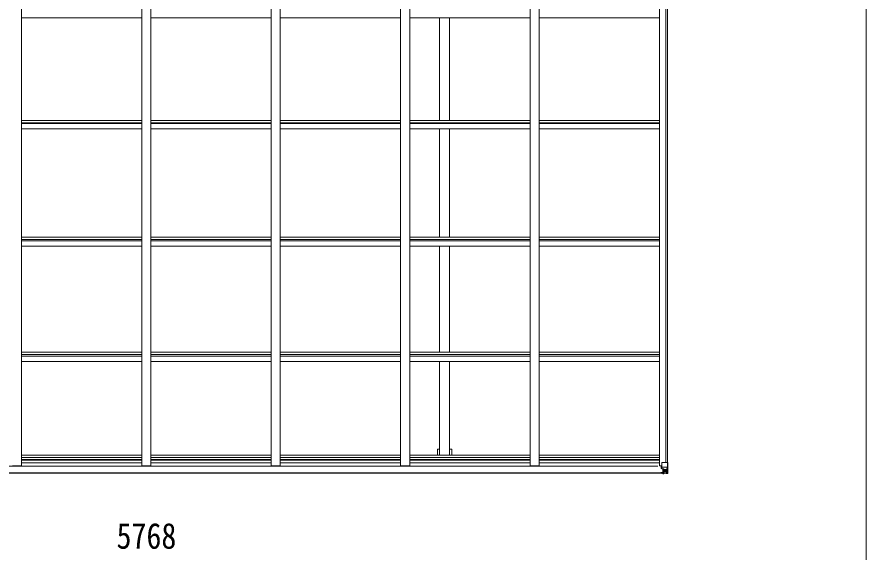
# Model space of a CAD drawing. Units: millimetres at full size; details may follow other scales. Extents: x -8385 to 8479, y -5853 to 5787.
# Drawn here: x 3357 to 8055, y 88 to 3049 of the extents above; entities that cross this region are included whole.
import ezdxf
from ezdxf.enums import TextEntityAlignment as Align

# ---------------------------------------------------------------- set-up
doc = ezdxf.new("R2010")
doc.units = ezdxf.units.MM
doc.header["$LTSCALE"] = 30
for name, color, linetype, lineweight in [('0-1_本体', 4, 'Continuous', 9), ('0-2_部品', 7, 'Continuous', 9), ('0-A_寸法', 6, 'Continuous', 9), ('F-0_240', 7, 'Continuous', 9)]:
    doc.layers.add(name, color=color, linetype=linetype, lineweight=lineweight)
doc.styles.add('ＭＳ ゴシック', font='')
doc.styles.get('ＭＳ ゴシック').set_extended_font_data('MS Gothic')

msp = doc.modelspace()

# ---------------------------------------------------------------- linework, layer by layer
at = {"layer": '0-1_本体'}
for p, q in [((3381.66, 565.63), (3381.66, 5577.6)), ((4047.66, 565.63), (4047.66, 5577.6)), ((4097.66, 565.63), (4097.66, 5577.6)), ((4763.66, 565.63), (4763.66, 5577.6)), ((4813.66, 565.63), (4813.66, 5577.6)), ((5479.66, 565.63), (5479.66, 5577.6)), ((5529.66, 565.63), (5529.66, 5577.6)), ((6195.66, 565.63), (6195.66, 5577.6)), ((6245.66, 565.63), (6245.66, 5577.6)), ((6911.66, 565.63), (6911.66, 5577.6)), ((6946.84, 584.1), (6946.84, 5559.13)), ((6956.66, 585.37), (6956.66, 5557.86)), ((3381.66, 3043.61), (4047.66, 3043.61)), ((4097.66, 3043.61), (4763.66, 3043.61)), ((4813.66, 3043.61), (5479.66, 3043.61)), ((5529.66, 3043.61), (6195.66, 3043.61)), ((5695.16, 2476.09), (5695.16, 3043.61)), ((5750.16, 2476.09), (5750.16, 3043.61)), ((6245.66, 3043.61), (6911.66, 3043.61)), ((3381.66, 2476.09), (4047.66, 2476.09)), ((3381.66, 2463.07), (4047.66, 2463.07)), ((3381.66, 2459.21), (4047.66, 2459.21)), ((4097.66, 2476.09), (4763.66, 2476.09)), ((4097.66, 2463.07), (4763.66, 2463.07)), ((4097.66, 2459.21), (4763.66, 2459.21)), ((4813.66, 2476.09), (5479.66, 2476.09)), ((4813.66, 2463.07), (5479.66, 2463.07)), ((4813.66, 2459.21), (5479.66, 2459.21)), ((5529.66, 2476.09), (6195.66, 2476.09)), ((5529.66, 2463.07), (6195.66, 2463.07)), ((5529.66, 2459.21), (6195.66, 2459.21)), ((6245.66, 2476.09), (6911.66, 2476.09)), ((6245.66, 2463.07), (6911.66, 2463.07)), ((6245.66, 2459.21), (6911.66, 2459.21)), ((3381.66, 2429.41), (4047.66, 2429.41)), ((4097.66, 2429.41), (4763.66, 2429.41)), ((4813.66, 2429.41), (5479.66, 2429.41)), ((5529.66, 2429.41), (6195.66, 2429.41)), ((5695.16, 1831.07), (5695.16, 2429.41)), ((5750.16, 1831.07), (5750.16, 2429.41)), ((6245.66, 2429.41), (6911.66, 2429.41)), ((3381.65, 1818.14), (4047.65, 1818.14)), ((3381.66, 1831.07), (4047.66, 1831.07)), ((3381.66, 1810.24), (4047.66, 1810.24)), ((4097.66, 1831.07), (4763.66, 1831.07)), ((4097.66, 1818.14), (4763.66, 1818.14)), ((4097.66, 1810.24), (4763.66, 1810.24)), ((4813.66, 1831.07), (5479.66, 1831.07)), ((4813.66, 1818.14), (5479.66, 1818.14)), ((4813.66, 1810.24), (5479.66, 1810.24)), ((5529.65, 1818.14), (6195.65, 1818.14)), ((5529.66, 1831.07), (6195.66, 1831.07)), ((5529.66, 1810.24), (6195.66, 1810.24)), ((6245.66, 1831.07), (6911.66, 1831.07)), ((6245.66, 1818.14), (6911.65, 1818.14)), ((6245.66, 1810.24), (6911.66, 1810.24)), ((3381.66, 1780.9), (4047.66, 1780.9)), ((4097.66, 1780.9), (4763.66, 1780.9)), ((4813.66, 1780.9), (5479.66, 1780.9)), ((5529.66, 1780.9), (6195.66, 1780.9)), ((5695.16, 1193.92), (5695.16, 1780.9)), ((5750.16, 1193.92), (5750.16, 1780.9)), ((6245.66, 1780.9), (6911.66, 1780.9)), ((3381.66, 1193.92), (4047.66, 1193.92)), ((3381.66, 1181.08), (4047.66, 1181.08)), ((4097.66, 1193.92), (4763.66, 1193.92)), ((4097.66, 1181.08), (4763.66, 1181.08)), ((4813.66, 1193.92), (5479.66, 1193.92)), ((4813.66, 1181.08), (5479.66, 1181.08)), ((5529.66, 1193.92), (6195.66, 1193.92)), ((5529.66, 1181.08), (6195.66, 1181.08)), ((6245.66, 1193.92), (6911.66, 1193.92)), ((6245.66, 1181.08), (6911.66, 1181.08)), ((3381.66, 1170.93), (4047.66, 1170.93)), ((3381.66, 1141.96), (4047.66, 1141.96)), ((4097.66, 1170.93), (4763.66, 1170.93)), ((4097.66, 1141.96), (4763.66, 1141.96)), ((4813.66, 1170.93), (5479.66, 1170.93)), ((4813.66, 1141.96), (5479.66, 1141.96)), ((5529.66, 1170.93), (6195.66, 1170.93)), ((5529.66, 1141.96), (6195.66, 1141.96)), ((5695.16, 624.49), (5695.16, 1141.96)), ((5750.16, 624.49), (5750.16, 1141.96)), ((6245.66, 1170.93), (6911.66, 1170.93)), ((6245.66, 1141.96), (6911.66, 1141.96)), ((3381.66, 624.49), (4047.66, 624.49)), ((3381.66, 611.67), (4047.66, 611.67)), ((4097.66, 624.49), (4763.66, 624.49)), ((4097.66, 611.67), (4763.66, 611.67)), ((4813.66, 624.49), (5479.66, 624.49)), ((4813.66, 611.67), (5479.66, 611.67)), ((5529.66, 624.49), (6195.66, 624.49)), ((5529.66, 611.67), (6195.66, 611.67)), ((5683.16, 657.33), (5695.16, 657.33)), ((5683.16, 657.33), (5683.16, 624.49)), ((5762.16, 657.33), (5750.16, 657.33)), ((5762.16, 657.33), (5762.16, 624.49)), ((6245.66, 624.49), (6911.66, 624.49)), ((6245.66, 611.67), (6911.66, 611.67)), ((3331.66, 565.63), (3381.66, 565.63)), ((3381.66, 600.32), (4047.66, 600.32)), ((3381.66, 596.54), (4047.66, 596.54)), ((3381.66, 580.59), (4047.66, 580.59)), ((4047.66, 565.63), (4097.66, 565.63)), ((4097.66, 600.32), (4763.66, 600.32)), ((4097.66, 596.54), (4763.66, 596.54)), ((4097.66, 580.59), (4763.66, 580.59)), ((4763.66, 565.63), (4813.66, 565.63)), ((4813.66, 600.32), (5479.66, 600.32)), ((4813.66, 596.54), (5479.66, 596.54)), ((4813.66, 580.59), (5479.66, 580.59)), ((5479.66, 565.63), (5529.66, 565.63)), ((5529.66, 600.32), (6195.66, 600.32)), ((5529.66, 596.54), (6195.66, 596.54)), ((5529.66, 580.59), (6195.66, 580.59)), ((6195.66, 565.63), (6245.66, 565.63)), ((6245.66, 600.32), (6911.66, 600.32)), ((6245.66, 596.54), (6911.66, 596.54)), ((6245.66, 580.59), (6911.66, 580.59)), ((6924.67, 565.63), (6911.66, 565.63)), ((1210.16, 525.76), (6935.17, 525.76)), ((1210.16, 523.33), (6935.17, 523.33)), ((6902.67, 562.31), (1242.66, 562.31))]:
    msp.add_line(p, q, dxfattribs=at)
at = {"layer": '0-2_部品'}
for p, q in [((6920.17, 565.63), (6920.17, 549.23)), ((6924.67, 583.1), (6924.67, 550)), ((6955.82, 584.1), (6925.67, 584.1)), ((6955.82, 584.1), (6955.82, 523.51)), ((6918.67, 528.08), (6918.67, 527.96)), ((6918.67, 526.4), (6918.67, 527.96)), ((6918.67, 526.4), (6918.67, 525.76)), ((6919.67, 526.4), (6918.67, 526.4)), ((6919.67, 525.76), (6919.67, 526.4)), ((6924.67, 526.4), (6919.67, 526.4)), ((6920.17, 561.1), (6924.67, 561.1)), ((6921.17, 550.95), (6920.17, 550.95)), ((6920.17, 549.23), (6921.17, 549.22)), ((6925.21, 549.18), (6921.17, 549.22)), ((6924.87, 522.9), (6923.18, 523.33)), ((6948.67, 557.43), (6924.67, 557.43)), ((6924.67, 528), (6934.67, 528.09)), ((6924.67, 528), (6924.67, 526.4)), ((6924.87, 522.9), (6925.17, 522.9)), ((6925.17, 522.9), (6925.17, 523.33)), ((6925.49, 549.74), (6935.84, 548.09)), ((6925.49, 549.11), (6925.49, 549.74)), ((6935.84, 547.45), (6925.49, 549.11)), ((6926.67, 526.16), (6934.67, 526.16)), ((6926.67, 526.14), (6934.67, 526.14)), ((6930.17, 522.51), (6930.17, 523.33)), ((6930.17, 522.51), (6935.17, 522.6)), ((6930.17, 522.1), (6930.17, 522.51)), ((6930.17, 522.1), (6930.17, 521.58)), ((6936.67, 521.98), (6930.17, 521.58)), ((6930.17, 521.58), (6930.17, 520.7)), ((6930.17, 520.7), (6936.67, 521.1)), ((6931.17, 548.2), (6931.17, 528.23)), ((6931.17, 540.3), (6935.17, 540.3)), ((6931.17, 532.09), (6935.17, 532.09)), ((6935.06, 528.46), (6931.17, 528.46)), ((6934.67, 528.26), (6934.67, 528.09)), ((6934.67, 528.09), (6934.67, 528.09)), ((6934.67, 526.14), (6934.67, 528.09)), ((6934.67, 527.16), (6935.17, 527.16)), ((6935.17, 543.9), (6936.67, 543.9)), ((6935.17, 530.34), (6936.67, 530.34)), ((6935.17, 526.8), (6936.67, 526.8)), ((6935.84, 548.09), (6935.84, 547.45)), ((6936.67, 547.19), (6936.67, 521.1)), ((6948.67, 543.9), (6936.67, 543.9)), ((6937.67, 530.34), (6936.67, 530.34)), ((6948.67, 530.34), (6936.67, 530.34)), ((6936.67, 521.21), (6948.67, 521.99)), ((6943.19, 537.54), (6943.19, 538.5)), ((6955.28, 557.21), (6948.67, 557.43)), ((6948.67, 543.9), (6948.67, 543.9)), ((6948.67, 543.9), (6951, 543.87)), ((6951, 530.39), (6948.67, 530.34)), ((6948.76, 522), (6956.68, 522.47)), ((6951, 543.87), (6951, 530.39)), ((6955.28, 557.21), (6951.13, 545.13)), ((6951.85, 526.89), (6954.59, 523.22)), ((6955.82, 523.44), (6955.82, 523.51)), ((6957.73, 522.43), (6957.73, 522.39)), ((6957.73, 522.38), (6957.73, 522.38)), ((6958.67, 523.39), (6958.67, 523.43))]:
    msp.add_line(p, q, dxfattribs=at)
for points in [[(6958.67, 523.43), (6958.67, 584.1), (6955.82, 584.1)], [(6924.67, 528), (6924.67, 528.02), (6918.67, 527.96)], [(6919.67, 528.13), (6934.67, 528.26), (6934.67, 528.26)], [(6921.17, 549.22), (6921.17, 550.95), (6924.67, 550.97)], [(6934.67, 527.16), (6926.67, 527.16), (6926.67, 525.76)], [(6930.17, 522.1), (6935.17, 522.1), (6935.17, 547.56)], [(6957.73, 522.38), (6948.67, 521.83), (6936.67, 521.1)], [(6942.23, 535.62), (6941.27, 535.62), (6941.27, 536.58), (6942.23, 536.58)], [(6943.19, 538.5), (6944.15, 538.5), (6944.15, 537.54)], [(6944.15, 534.66), (6944.15, 533.7), (6943.19, 533.7), (6943.19, 534.66)], [(6945.11, 536.58), (6946.07, 536.58), (6946.07, 535.62), (6945.11, 535.62)]]:
    msp.add_lwpolyline(points, dxfattribs=at)
msp.add_circle((6943.67, 536.1), 5.3, dxfattribs=at)
for centre, radius, start, end in [((6925.67, 583.1), 1, 90, 180), ((6919.53, 520.44), 7.69, 88.96999, 96.43426), ((6925.6, 550.67), 0.937, 182.32209, 263.26766), ((6925.6, 550.04), 0.937, 182.32209, 263.26766), ((6934.65, 528.77), 0.513, 271.88028, 1.04707), ((6934.67, 528.59), 0.5, 270.52895, 0.04464), ((6934.67, 525.66), 0.5, 0.00109, 90.00109), ((6934.67, 525.64), 0.5, 359.99802, 89.99691), ((6935.73, 547.16), 0.937, 2.32209, 83.26766), ((6935.73, 546.52), 0.937, 2.32209, 83.26766), ((6942.23, 537.54), 0.96, 270, 0), ((6942.23, 534.66), 0.96, 0, 90), ((6945.11, 537.54), 0.96, 180, 270), ((6945.11, 534.66), 0.96, 90, 180), ((6954.54, 523.39), 1.28, 311.17831, 2.45895), ((6956.51, 509.78), 12.7, 89.24466, 95.10311), ((6957.67, 523.43), 0.999, 273.4424, 359.95083), ((6957.67, 523.39), 0.999, 273.4424, 359.95083), ((6957.67, 523.38), 1, 273.50017, 0.00079)]:
    msp.add_arc(centre, radius, start, end, dxfattribs=at)
for centre, major_axis, ratio, start_param, end_param in [((7030.41, 530.34), (-81.75, 0), 0.061163, 0, 0.0007725), ((6952.4, 543.84), (0, -3), 0.468246, 4.2703918, 4.7058971), ((6953.87, 530.47), (-0.03, -5), 0.573921, 4.7320603, 5.5159136), ((6955.54, 525.4), (0.02, -3), 0.466854, 5.5234897, 6.1575023), ((6954.56, 554.87), (-0.85, -2.32), 0.403757, 2.3087461, 3.2744049), ((6955.73, 522.31), (-2, -0.12), 0.060933, 3.1378449, 4.2119296), ((6756.73, 510.07), (-201, -12.36), 0.060933, 3.1373463, 3.1378449)]:
    msp.add_ellipse(centre, major_axis=major_axis, ratio=ratio, start_param=start_param, end_param=end_param, dxfattribs=at)
at = {"layer": 'F-0_240', "color": 5}
msp.add_line((8054.55, 5787.34), (8054.55, -5852.66), dxfattribs=at)

# ---------------------------------------------------------------- texts
at = {"layer": '0-A_寸法', "color": 7, "style": 'ＭＳ ゴシック', "width": 0.85}
msp.add_text('5768', height=143, dxfattribs=at).set_placement((3907.67, 62.99), align=Align.BOTTOM_LEFT)

doc.saveas('drawing.dxf')
